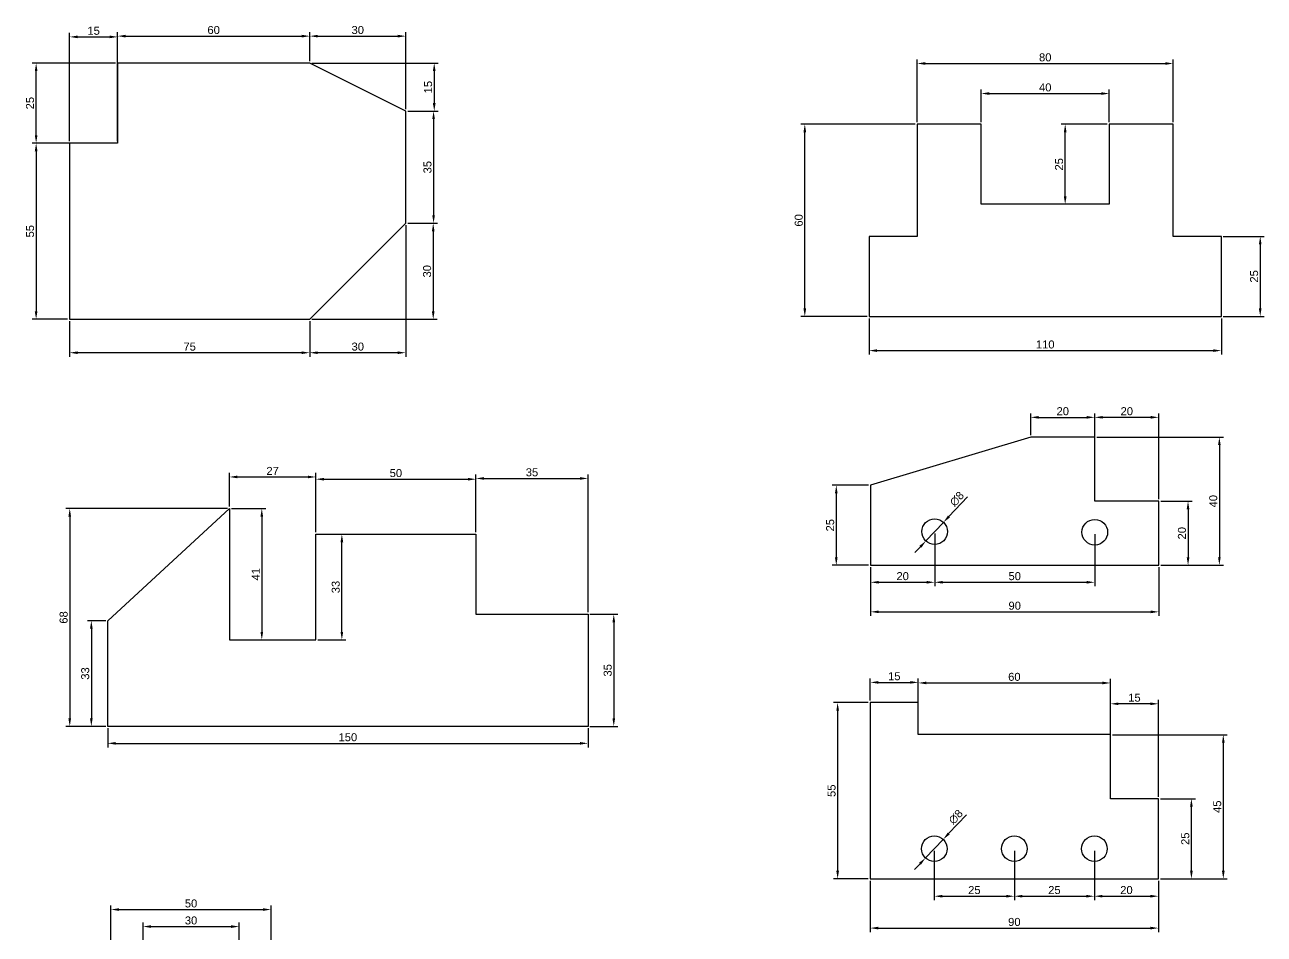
# Model space of a CAD drawing. Header units: millimetres. Extents: x 2433 to 2942, y 547 to 3299.
# Drawn here: x 2490.3 to 2877.4, y 3015.4 to 3299.4 of the extents above; entities that cross this region are included whole.
import ezdxf

# ---------------------------------------------------------------- set-up
doc = ezdxf.new("R2010")
doc.units = ezdxf.units.MM
doc.layers.get('0').update_dxf_attribs({"lineweight": 25})
doc.styles.get("Standard").update_dxf_attribs({"font": 'arial.ttf'})
doc.dimstyles.new('ISO-25', dxfattribs={"dimtxt": 2.5, "dimasz": 2.5, "dimexe": 1.25, "dimexo": 0.625, "dimtad": 1, "dimtxsty": 'Standard', "dimcen": 2.5, "dimadec": 0, "dimazin": 0, "dimtfac": 1, "dimtmove": 0, "dimatfit": 3, "dimfxl": 1, "dimarcsym": 0})

# ---------------------------------------------------------------- blocks, each defined once
blk = doc.blocks.new('*D271')
at = {"color": 0, "lineweight": -2, "transparency": 16777216}
for p, q in [((2519.28, 3288.07), (2519.28, 3297.12)), ((2521.78, 3295.87), (2576.78, 3295.87)), ((2579.28, 3288.07), (2579.28, 3297.12))]:
    blk.add_line(p, q, dxfattribs=at)
at = {"color": 0, "transparency": 16777216}
for points in [[(2521.78, 3296.28), (2521.78, 3295.45), (2519.28, 3295.87)], [(2576.78, 3296.28), (2576.78, 3295.45), (2579.28, 3295.87)]]:
    blk.add_solid(points, dxfattribs=at)
at = {"layer": 'Defpoints', "color": 0, "transparency": 16777216}
for p in [(2579.28, 3295.87), (2519.28, 3287.44), (2579.28, 3287.44)]:
    blk.add_point(p, dxfattribs=at)
at = {"color": 0, "transparency": 16777216, "insert": (2549.28, 3297.77), "char_height": 2.5, "attachment_point": 5}
blk.add_mtext('60', dxfattribs=at)
blk = doc.blocks.new('*D272')
at = {"color": 0, "lineweight": -2, "transparency": 16777216}
for p, q in [((2579.9, 3287.44), (2619.41, 3287.44)), ((2618.16, 3284.94), (2618.16, 3274.94)), ((2609.9, 3272.44), (2619.41, 3272.44))]:
    blk.add_line(p, q, dxfattribs=at)
at = {"color": 0, "transparency": 16777216}
for points in [[(2617.74, 3284.94), (2618.58, 3284.94), (2618.16, 3287.44)], [(2617.74, 3274.94), (2618.58, 3274.94), (2618.16, 3272.44)]]:
    blk.add_solid(points, dxfattribs=at)
at = {"layer": 'Defpoints', "color": 0, "transparency": 16777216}
for p in [(2579.28, 3287.44), (2609.28, 3272.44), (2618.16, 3272.44)]:
    blk.add_point(p, dxfattribs=at)
at = {"color": 0, "transparency": 16777216, "insert": (2616.26, 3279.94), "char_height": 2.5, "attachment_point": 5, "rotation": 90}
blk.add_mtext('15', dxfattribs=at)
blk = doc.blocks.new('*D273')
at = {"color": 0, "lineweight": -2, "transparency": 16777216}
for p, q in [((2579.28, 3288.07), (2579.28, 3297.12)), ((2581.78, 3295.87), (2606.78, 3295.87)), ((2609.28, 3273.07), (2609.28, 3297.12))]:
    blk.add_line(p, q, dxfattribs=at)
at = {"color": 0, "transparency": 16777216}
for points in [[(2581.78, 3296.28), (2581.78, 3295.45), (2579.28, 3295.87)], [(2606.78, 3296.28), (2606.78, 3295.45), (2609.28, 3295.87)]]:
    blk.add_solid(points, dxfattribs=at)
at = {"layer": 'Defpoints', "color": 0, "transparency": 16777216}
for p in [(2609.28, 3295.87), (2579.28, 3287.44), (2609.28, 3272.44)]:
    blk.add_point(p, dxfattribs=at)
at = {"color": 0, "transparency": 16777216, "insert": (2594.28, 3297.77), "char_height": 2.5, "attachment_point": 5}
blk.add_mtext('30', dxfattribs=at)
blk = doc.blocks.new('*D274')
at = {"color": 0, "lineweight": -2, "transparency": 16777216}
for p, q in [((2609.9, 3272.44), (2619.21, 3272.44)), ((2617.96, 3269.94), (2617.96, 3239.94)), ((2609.9, 3237.44), (2619.21, 3237.44))]:
    blk.add_line(p, q, dxfattribs=at)
at = {"color": 0, "transparency": 16777216}
for points in [[(2617.55, 3269.94), (2618.38, 3269.94), (2617.96, 3272.44)], [(2617.55, 3239.94), (2618.38, 3239.94), (2617.96, 3237.44)]]:
    blk.add_solid(points, dxfattribs=at)
at = {"layer": 'Defpoints', "color": 0, "transparency": 16777216}
for p in [(2609.28, 3272.44), (2609.28, 3237.44), (2617.96, 3237.44)]:
    blk.add_point(p, dxfattribs=at)
at = {"color": 0, "transparency": 16777216, "insert": (2616.06, 3254.94), "char_height": 2.5, "attachment_point": 5, "rotation": 90}
blk.add_mtext('35', dxfattribs=at)
blk = doc.blocks.new('*D275')
at = {"color": 0, "lineweight": -2, "transparency": 16777216}
for p, q in [((2609.9, 3237.44), (2619.09, 3237.44)), ((2617.84, 3234.94), (2617.84, 3209.94)), ((2579.9, 3207.44), (2619.09, 3207.44))]:
    blk.add_line(p, q, dxfattribs=at)
at = {"color": 0, "transparency": 16777216}
for points in [[(2617.43, 3234.94), (2618.26, 3234.94), (2617.84, 3237.44)], [(2617.43, 3209.94), (2618.26, 3209.94), (2617.84, 3207.44)]]:
    blk.add_solid(points, dxfattribs=at)
at = {"layer": 'Defpoints', "color": 0, "transparency": 16777216}
for p in [(2609.28, 3237.44), (2579.28, 3207.44), (2617.84, 3207.44)]:
    blk.add_point(p, dxfattribs=at)
at = {"color": 0, "transparency": 16777216, "insert": (2615.94, 3222.44), "char_height": 2.5, "attachment_point": 5, "rotation": 90}
blk.add_mtext('30', dxfattribs=at)
blk = doc.blocks.new('*D276')
at = {"color": 0, "lineweight": -2, "transparency": 16777216}
for p, q in [((2609.28, 3236.82), (2609.28, 3195.75)), ((2579.28, 3206.82), (2579.28, 3195.75)), ((2606.78, 3197), (2581.78, 3197))]:
    blk.add_line(p, q, dxfattribs=at)
at = {"color": 0, "transparency": 16777216}
for points in [[(2581.78, 3197.41), (2581.78, 3196.58), (2579.28, 3197)], [(2606.78, 3197.41), (2606.78, 3196.58), (2609.28, 3197)]]:
    blk.add_solid(points, dxfattribs=at)
at = {"layer": 'Defpoints', "color": 0, "transparency": 16777216}
for p in [(2609.28, 3237.44), (2579.28, 3207.44), (2579.28, 3197)]:
    blk.add_point(p, dxfattribs=at)
at = {"color": 0, "transparency": 16777216, "insert": (2594.28, 3198.9), "char_height": 2.5, "attachment_point": 5}
blk.add_mtext('30', dxfattribs=at)
blk = doc.blocks.new('*D277')
at = {"color": 0, "lineweight": -2, "transparency": 16777216}
for p, q in [((2504.28, 3206.82), (2504.28, 3195.75)), ((2579.28, 3206.82), (2579.28, 3195.75)), ((2576.78, 3197), (2506.78, 3197))]:
    blk.add_line(p, q, dxfattribs=at)
at = {"color": 0, "transparency": 16777216}
for points in [[(2506.78, 3197.41), (2506.78, 3196.58), (2504.28, 3197)], [(2576.78, 3197.41), (2576.78, 3196.58), (2579.28, 3197)]]:
    blk.add_solid(points, dxfattribs=at)
at = {"layer": 'Defpoints', "color": 0, "transparency": 16777216}
for p in [(2504.28, 3207.44), (2579.28, 3207.44), (2504.28, 3197)]:
    blk.add_point(p, dxfattribs=at)
at = {"color": 0, "transparency": 16777216, "insert": (2541.78, 3198.89), "char_height": 2.5, "attachment_point": 5}
blk.add_mtext('75', dxfattribs=at)
blk = doc.blocks.new('*D278')
at = {"color": 0, "lineweight": -2, "transparency": 16777216}
for p, q in [((2503.65, 3262.44), (2492.58, 3262.44)), ((2493.83, 3259.94), (2493.83, 3209.94)), ((2503.65, 3207.44), (2492.58, 3207.44))]:
    blk.add_line(p, q, dxfattribs=at)
at = {"color": 0, "transparency": 16777216}
for points in [[(2493.41, 3259.94), (2494.24, 3259.94), (2493.83, 3262.44)], [(2493.41, 3209.94), (2494.24, 3209.94), (2493.83, 3207.44)]]:
    blk.add_solid(points, dxfattribs=at)
at = {"layer": 'Defpoints', "color": 0, "transparency": 16777216}
for p in [(2504.28, 3262.44), (2493.83, 3207.44), (2504.28, 3207.44)]:
    blk.add_point(p, dxfattribs=at)
at = {"color": 0, "transparency": 16777216, "insert": (2491.93, 3234.94), "char_height": 2.5, "attachment_point": 5, "rotation": 90}
blk.add_mtext('55', dxfattribs=at)
blk = doc.blocks.new('*D279')
at = {"color": 0, "lineweight": -2, "transparency": 16777216}
for p, q in [((2504.28, 3263.07), (2504.28, 3296.88)), ((2506.78, 3295.63), (2516.78, 3295.63)), ((2519.28, 3263.07), (2519.28, 3296.88))]:
    blk.add_line(p, q, dxfattribs=at)
at = {"color": 0, "transparency": 16777216}
for points in [[(2506.78, 3296.05), (2506.78, 3295.22), (2504.28, 3295.63)], [(2516.78, 3296.05), (2516.78, 3295.22), (2519.28, 3295.63)]]:
    blk.add_solid(points, dxfattribs=at)
at = {"layer": 'Defpoints', "color": 0, "transparency": 16777216}
for p in [(2519.28, 3295.63), (2504.28, 3262.44), (2519.28, 3262.44)]:
    blk.add_point(p, dxfattribs=at)
at = {"color": 0, "transparency": 16777216, "insert": (2511.78, 3297.53), "char_height": 2.5, "attachment_point": 5}
blk.add_mtext('15', dxfattribs=at)
blk = doc.blocks.new('*D280')
at = {"color": 0, "lineweight": -2, "transparency": 16777216}
for p, q in [((2518.65, 3287.44), (2492.58, 3287.44)), ((2493.83, 3264.94), (2493.83, 3284.94)), ((2518.65, 3262.44), (2492.58, 3262.44))]:
    blk.add_line(p, q, dxfattribs=at)
at = {"color": 0, "transparency": 16777216}
for points in [[(2493.41, 3284.94), (2494.24, 3284.94), (2493.83, 3287.44)], [(2493.41, 3264.94), (2494.24, 3264.94), (2493.83, 3262.44)]]:
    blk.add_solid(points, dxfattribs=at)
at = {"layer": 'Defpoints', "color": 0, "transparency": 16777216}
for p in [(2493.83, 3287.44), (2519.28, 3287.44), (2519.28, 3262.44)]:
    blk.add_point(p, dxfattribs=at)
at = {"color": 0, "transparency": 16777216, "insert": (2491.93, 3274.94), "char_height": 2.5, "attachment_point": 5, "rotation": 90}
blk.add_mtext('25', dxfattribs=at)
blk = doc.blocks.new('*D281')
at = {"color": 0, "lineweight": -2, "transparency": 16777216}
for p, q in [((2753.99, 3207.72), (2753.99, 3196.41)), ((2863.99, 3207.72), (2863.99, 3196.41)), ((2756.49, 3197.66), (2861.49, 3197.66))]:
    blk.add_line(p, q, dxfattribs=at)
at = {"color": 0, "transparency": 16777216}
for points in [[(2756.49, 3198.08), (2756.49, 3197.24), (2753.99, 3197.66)], [(2861.49, 3198.08), (2861.49, 3197.24), (2863.99, 3197.66)]]:
    blk.add_solid(points, dxfattribs=at)
at = {"layer": 'Defpoints', "color": 0, "transparency": 16777216}
for p in [(2753.99, 3208.34), (2863.99, 3208.34), (2863.99, 3197.66)]:
    blk.add_point(p, dxfattribs=at)
at = {"color": 0, "transparency": 16777216, "insert": (2808.99, 3199.56), "char_height": 2.5, "attachment_point": 5}
blk.add_mtext('110', dxfattribs=at)
blk = doc.blocks.new('*D282')
at = {"color": 0, "lineweight": -2, "transparency": 16777216}
for p, q in [((2864.61, 3233.34), (2877.38, 3233.34)), ((2876.13, 3230.84), (2876.13, 3210.84)), ((2864.61, 3208.34), (2877.38, 3208.34))]:
    blk.add_line(p, q, dxfattribs=at)
at = {"color": 0, "transparency": 16777216}
for points in [[(2875.71, 3230.84), (2876.54, 3230.84), (2876.13, 3233.34)], [(2875.71, 3210.84), (2876.54, 3210.84), (2876.13, 3208.34)]]:
    blk.add_solid(points, dxfattribs=at)
at = {"layer": 'Defpoints', "color": 0, "transparency": 16777216}
for p in [(2863.99, 3233.34), (2863.99, 3208.34), (2876.13, 3208.34)]:
    blk.add_point(p, dxfattribs=at)
at = {"color": 0, "transparency": 16777216, "insert": (2874.23, 3220.84), "char_height": 2.5, "attachment_point": 5, "rotation": 90}
blk.add_mtext('25', dxfattribs=at)
blk = doc.blocks.new('*D283')
at = {"color": 0, "lineweight": -2, "transparency": 16777216}
for p, q in [((2768.99, 3268.97), (2768.99, 3288.58)), ((2771.49, 3287.33), (2846.49, 3287.33)), ((2848.99, 3268.97), (2848.99, 3288.58))]:
    blk.add_line(p, q, dxfattribs=at)
at = {"color": 0, "transparency": 16777216}
for points in [[(2771.49, 3287.74), (2771.49, 3286.91), (2768.99, 3287.33)], [(2846.49, 3287.74), (2846.49, 3286.91), (2848.99, 3287.33)]]:
    blk.add_solid(points, dxfattribs=at)
at = {"layer": 'Defpoints', "color": 0, "transparency": 16777216}
for p in [(2848.99, 3287.33), (2768.99, 3268.34), (2848.99, 3268.34)]:
    blk.add_point(p, dxfattribs=at)
at = {"color": 0, "transparency": 16777216, "insert": (2808.99, 3289.23), "char_height": 2.5, "attachment_point": 5}
blk.add_mtext('80', dxfattribs=at)
blk = doc.blocks.new('*D284')
at = {"color": 0, "lineweight": -2, "transparency": 16777216}
for p, q in [((2788.99, 3268.97), (2788.99, 3279.19)), ((2828.99, 3268.97), (2828.99, 3279.19)), ((2791.49, 3277.94), (2826.49, 3277.94))]:
    blk.add_line(p, q, dxfattribs=at)
at = {"color": 0, "transparency": 16777216}
for points in [[(2791.49, 3278.36), (2791.49, 3277.52), (2788.99, 3277.94)], [(2826.49, 3278.36), (2826.49, 3277.52), (2828.99, 3277.94)]]:
    blk.add_solid(points, dxfattribs=at)
at = {"layer": 'Defpoints', "color": 0, "transparency": 16777216}
for p in [(2828.99, 3277.94), (2788.99, 3268.34), (2828.99, 3268.34)]:
    blk.add_point(p, dxfattribs=at)
at = {"color": 0, "transparency": 16777216, "insert": (2808.99, 3279.84), "char_height": 2.5, "attachment_point": 5}
blk.add_mtext('40', dxfattribs=at)
blk = doc.blocks.new('*D285')
at = {"color": 0, "lineweight": -2, "transparency": 16777216}
for p, q in [((2768.36, 3268.34), (2732.65, 3268.34)), ((2733.9, 3210.84), (2733.9, 3265.84)), ((2753.36, 3208.34), (2732.65, 3208.34))]:
    blk.add_line(p, q, dxfattribs=at)
at = {"color": 0, "transparency": 16777216}
for points in [[(2733.48, 3265.84), (2734.32, 3265.84), (2733.9, 3268.34)], [(2733.48, 3210.84), (2734.32, 3210.84), (2733.9, 3208.34)]]:
    blk.add_solid(points, dxfattribs=at)
at = {"layer": 'Defpoints', "color": 0, "transparency": 16777216}
for p in [(2733.9, 3268.34), (2768.99, 3268.34), (2753.99, 3208.34)]:
    blk.add_point(p, dxfattribs=at)
at = {"color": 0, "transparency": 16777216, "insert": (2732, 3238.34), "char_height": 2.5, "attachment_point": 5, "rotation": 90}
blk.add_mtext('60', dxfattribs=at)
blk = doc.blocks.new('*D286')
at = {"color": 0, "lineweight": -2, "transparency": 16777216}
for p, q in [((2828.36, 3268.34), (2813.97, 3268.34)), ((2815.22, 3245.84), (2815.22, 3265.84)), ((2828.36, 3243.34), (2813.97, 3243.34))]:
    blk.add_line(p, q, dxfattribs=at)
at = {"color": 0, "transparency": 16777216}
for points in [[(2814.8, 3265.84), (2815.64, 3265.84), (2815.22, 3268.34)], [(2814.8, 3245.84), (2815.64, 3245.84), (2815.22, 3243.34)]]:
    blk.add_solid(points, dxfattribs=at)
at = {"layer": 'Defpoints', "color": 0, "transparency": 16777216}
for p in [(2815.22, 3268.34), (2828.99, 3268.34), (2828.99, 3243.34)]:
    blk.add_point(p, dxfattribs=at)
at = {"color": 0, "transparency": 16777216, "insert": (2813.32, 3255.84), "char_height": 2.5, "attachment_point": 5, "rotation": 90}
blk.add_mtext('25', dxfattribs=at)
blk = doc.blocks.new('*D287')
at = {"color": 0, "lineweight": -2, "transparency": 16777216}
for p, q in [((2516.19, 3079.7), (2516.19, 3073.76)), ((2666.19, 3079.7), (2666.19, 3073.76)), ((2518.69, 3075.01), (2663.69, 3075.01))]:
    blk.add_line(p, q, dxfattribs=at)
at = {"color": 0, "transparency": 16777216}
for points in [[(2518.69, 3075.43), (2518.69, 3074.59), (2516.19, 3075.01)], [(2663.69, 3075.43), (2663.69, 3074.59), (2666.19, 3075.01)]]:
    blk.add_solid(points, dxfattribs=at)
at = {"layer": 'Defpoints', "color": 0, "transparency": 16777216}
for p in [(2516.19, 3080.32), (2666.19, 3080.32), (2666.19, 3075.01)]:
    blk.add_point(p, dxfattribs=at)
at = {"color": 0, "transparency": 16777216, "insert": (2591.19, 3076.91), "char_height": 2.5, "attachment_point": 5}
blk.add_mtext('150', dxfattribs=at)
blk = doc.blocks.new('*D288')
at = {"color": 0, "lineweight": -2, "transparency": 16777216}
for p, q in [((2515.56, 3113.32), (2509.82, 3113.32)), ((2511.07, 3110.82), (2511.07, 3082.82)), ((2515.56, 3080.32), (2509.82, 3080.32))]:
    blk.add_line(p, q, dxfattribs=at)
at = {"color": 0, "transparency": 16777216}
for points in [[(2510.65, 3110.82), (2511.48, 3110.82), (2511.07, 3113.32)], [(2510.65, 3082.82), (2511.48, 3082.82), (2511.07, 3080.32)]]:
    blk.add_solid(points, dxfattribs=at)
at = {"layer": 'Defpoints', "color": 0, "transparency": 16777216}
for p in [(2516.19, 3113.32), (2511.07, 3080.32), (2516.19, 3080.32)]:
    blk.add_point(p, dxfattribs=at)
at = {"color": 0, "transparency": 16777216, "insert": (2509.17, 3096.82), "char_height": 2.5, "attachment_point": 5, "rotation": 90}
blk.add_mtext('33', dxfattribs=at)
blk = doc.blocks.new('*D289')
at = {"color": 0, "lineweight": -2, "transparency": 16777216}
for p, q in [((2553.56, 3148.32), (2503.08, 3148.32)), ((2504.33, 3145.82), (2504.33, 3082.82)), ((2515.56, 3080.32), (2503.08, 3080.32))]:
    blk.add_line(p, q, dxfattribs=at)
at = {"color": 0, "transparency": 16777216}
for points in [[(2503.91, 3145.82), (2504.74, 3145.82), (2504.33, 3148.32)], [(2503.91, 3082.82), (2504.74, 3082.82), (2504.33, 3080.32)]]:
    blk.add_solid(points, dxfattribs=at)
at = {"layer": 'Defpoints', "color": 0, "transparency": 16777216}
for p in [(2554.19, 3148.32), (2504.33, 3080.32), (2516.19, 3080.32)]:
    blk.add_point(p, dxfattribs=at)
at = {"color": 0, "transparency": 16777216, "insert": (2502.42, 3114.32), "char_height": 2.5, "attachment_point": 5, "rotation": 90}
blk.add_mtext('68', dxfattribs=at)
blk = doc.blocks.new('*D290')
at = {"color": 0, "lineweight": -2, "transparency": 16777216}
for p, q in [((2554.81, 3148.32), (2565.56, 3148.32)), ((2564.31, 3145.82), (2564.31, 3109.82)), ((2554.81, 3107.32), (2565.56, 3107.32))]:
    blk.add_line(p, q, dxfattribs=at)
at = {"color": 0, "transparency": 16777216}
for points in [[(2563.89, 3145.82), (2564.72, 3145.82), (2564.31, 3148.32)], [(2563.89, 3109.82), (2564.72, 3109.82), (2564.31, 3107.32)]]:
    blk.add_solid(points, dxfattribs=at)
at = {"layer": 'Defpoints', "color": 0, "transparency": 16777216}
for p in [(2554.19, 3148.32), (2554.19, 3107.32), (2564.31, 3107.32)]:
    blk.add_point(p, dxfattribs=at)
at = {"color": 0, "transparency": 16777216, "insert": (2562.43, 3127.82), "char_height": 2.5, "attachment_point": 5, "rotation": 90}
blk.add_mtext('41', dxfattribs=at)
blk = doc.blocks.new('*D291')
at = {"color": 0, "lineweight": -2, "transparency": 16777216}
for p, q in [((2581.81, 3140.32), (2590.56, 3140.32)), ((2589.31, 3109.82), (2589.31, 3137.82)), ((2581.81, 3107.32), (2590.56, 3107.32))]:
    blk.add_line(p, q, dxfattribs=at)
at = {"color": 0, "transparency": 16777216}
for points in [[(2588.9, 3137.82), (2589.73, 3137.82), (2589.31, 3140.32)], [(2588.9, 3109.82), (2589.73, 3109.82), (2589.31, 3107.32)]]:
    blk.add_solid(points, dxfattribs=at)
at = {"layer": 'Defpoints', "color": 0, "transparency": 16777216}
for p in [(2581.19, 3140.32), (2589.31, 3140.32), (2581.19, 3107.32)]:
    blk.add_point(p, dxfattribs=at)
at = {"color": 0, "transparency": 16777216, "insert": (2587.41, 3123.82), "char_height": 2.5, "attachment_point": 5, "rotation": 90}
blk.add_mtext('33', dxfattribs=at)
blk = doc.blocks.new('*D292')
at = {"color": 0, "lineweight": -2, "transparency": 16777216}
for p, q in [((2554.19, 3148.95), (2554.19, 3159.45)), ((2581.19, 3140.95), (2581.19, 3159.45)), ((2556.69, 3158.2), (2578.69, 3158.2))]:
    blk.add_line(p, q, dxfattribs=at)
at = {"color": 0, "transparency": 16777216}
for points in [[(2556.69, 3158.62), (2556.69, 3157.79), (2554.19, 3158.2)], [(2578.69, 3158.62), (2578.69, 3157.79), (2581.19, 3158.2)]]:
    blk.add_solid(points, dxfattribs=at)
at = {"layer": 'Defpoints', "color": 0, "transparency": 16777216}
for p in [(2581.19, 3158.2), (2554.19, 3148.32), (2581.19, 3140.32)]:
    blk.add_point(p, dxfattribs=at)
at = {"color": 0, "transparency": 16777216, "insert": (2567.69, 3160.08), "char_height": 2.5, "attachment_point": 5}
blk.add_mtext('27', dxfattribs=at)
blk = doc.blocks.new('*D293')
at = {"color": 0, "lineweight": -2, "transparency": 16777216}
for p, q in [((2631.19, 3140.95), (2631.19, 3158.98)), ((2666.19, 3115.95), (2666.19, 3158.98)), ((2633.69, 3157.73), (2663.69, 3157.73))]:
    blk.add_line(p, q, dxfattribs=at)
at = {"color": 0, "transparency": 16777216}
for points in [[(2633.69, 3158.15), (2633.69, 3157.32), (2631.19, 3157.73)], [(2663.69, 3158.15), (2663.69, 3157.32), (2666.19, 3157.73)]]:
    blk.add_solid(points, dxfattribs=at)
at = {"layer": 'Defpoints', "color": 0, "transparency": 16777216}
for p in [(2666.19, 3157.73), (2631.19, 3140.32), (2666.19, 3115.32)]:
    blk.add_point(p, dxfattribs=at)
at = {"color": 0, "transparency": 16777216, "insert": (2648.69, 3159.64), "char_height": 2.5, "attachment_point": 5}
blk.add_mtext('35', dxfattribs=at)
blk = doc.blocks.new('*D294')
at = {"color": 0, "lineweight": -2, "transparency": 16777216}
for p, q in [((2581.19, 3140.95), (2581.19, 3158.75)), ((2631.19, 3140.95), (2631.19, 3158.75)), ((2583.69, 3157.5), (2628.69, 3157.5))]:
    blk.add_line(p, q, dxfattribs=at)
at = {"color": 0, "transparency": 16777216}
for points in [[(2583.69, 3157.91), (2583.69, 3157.08), (2581.19, 3157.5)], [(2628.69, 3157.91), (2628.69, 3157.08), (2631.19, 3157.5)]]:
    blk.add_solid(points, dxfattribs=at)
at = {"layer": 'Defpoints', "color": 0, "transparency": 16777216}
for p in [(2631.19, 3157.5), (2581.19, 3140.32), (2631.19, 3140.32)]:
    blk.add_point(p, dxfattribs=at)
at = {"color": 0, "transparency": 16777216, "insert": (2606.19, 3159.4), "char_height": 2.5, "attachment_point": 5}
blk.add_mtext('50', dxfattribs=at)
blk = doc.blocks.new('*D295')
at = {"color": 0, "lineweight": -2, "transparency": 16777216}
for p, q in [((2666.81, 3115.32), (2675.49, 3115.32)), ((2674.24, 3112.82), (2674.24, 3082.82)), ((2666.81, 3080.32), (2675.49, 3080.32))]:
    blk.add_line(p, q, dxfattribs=at)
at = {"color": 0, "transparency": 16777216}
for points in [[(2673.83, 3112.82), (2674.66, 3112.82), (2674.24, 3115.32)], [(2673.83, 3082.82), (2674.66, 3082.82), (2674.24, 3080.32)]]:
    blk.add_solid(points, dxfattribs=at)
at = {"layer": 'Defpoints', "color": 0, "transparency": 16777216}
for p in [(2666.19, 3115.32), (2666.19, 3080.32), (2674.24, 3080.32)]:
    blk.add_point(p, dxfattribs=at)
at = {"color": 0, "transparency": 16777216, "insert": (2672.34, 3097.82), "char_height": 2.5, "attachment_point": 5, "rotation": 90}
blk.add_mtext('35', dxfattribs=at)
blk = doc.blocks.new('*D300')
at = {"color": 0, "lineweight": -2, "transparency": 16777216}
for p, q in [((2527.21, 3008.45), (2527.21, 3019.04)), ((2529.71, 3017.79), (2554.71, 3017.79)), ((2557.21, 3008.45), (2557.21, 3019.04))]:
    blk.add_line(p, q, dxfattribs=at)
at = {"color": 0, "transparency": 16777216}
for points in [[(2529.71, 3018.21), (2529.71, 3017.37), (2527.21, 3017.79)], [(2554.71, 3018.21), (2554.71, 3017.37), (2557.21, 3017.79)]]:
    blk.add_solid(points, dxfattribs=at)
at = {"layer": 'Defpoints', "color": 0, "transparency": 16777216}
for p in [(2557.21, 3017.79), (2527.21, 3007.83), (2557.21, 3007.83)]:
    blk.add_point(p, dxfattribs=at)
at = {"color": 0, "transparency": 16777216, "insert": (2542.21, 3019.69), "char_height": 2.5, "attachment_point": 5}
blk.add_mtext('30', dxfattribs=at)
blk = doc.blocks.new('*D301')
at = {"color": 0, "lineweight": -2, "transparency": 16777216}
for p, q in [((2517.21, 2988.45), (2517.21, 3024.35)), ((2567.21, 2988.45), (2567.21, 3024.35)), ((2519.71, 3023.1), (2564.71, 3023.1))]:
    blk.add_line(p, q, dxfattribs=at)
at = {"color": 0, "transparency": 16777216}
for points in [[(2519.71, 3023.52), (2519.71, 3022.69), (2517.21, 3023.1)], [(2564.71, 3023.52), (2564.71, 3022.69), (2567.21, 3023.1)]]:
    blk.add_solid(points, dxfattribs=at)
at = {"layer": 'Defpoints', "color": 0, "transparency": 16777216}
for p in [(2567.21, 3023.1), (2517.21, 2987.83), (2567.21, 2987.83)]:
    blk.add_point(p, dxfattribs=at)
at = {"color": 0, "transparency": 16777216, "insert": (2542.21, 3025), "char_height": 2.5, "attachment_point": 5}
blk.add_mtext('50', dxfattribs=at)
blk = doc.blocks.new('*D365')
at = {"color": 0, "lineweight": -2, "transparency": 16777216}
for p, q in [((2774.46, 3140.5), (2774.46, 3124.06)), ((2824.46, 3140.32), (2824.46, 3124.06)), ((2776.96, 3125.31), (2821.96, 3125.31))]:
    blk.add_line(p, q, dxfattribs=at)
at = {"color": 0, "transparency": 16777216}
for points in [[(2776.96, 3125.73), (2776.96, 3124.9), (2774.46, 3125.31)], [(2821.96, 3125.73), (2821.96, 3124.9), (2824.46, 3125.31)]]:
    blk.add_solid(points, dxfattribs=at)
at = {"layer": 'Defpoints', "color": 0, "transparency": 16777216}
for p in [(2774.46, 3141.12), (2824.46, 3140.94), (2824.46, 3125.31)]:
    blk.add_point(p, dxfattribs=at)
at = {"color": 0, "transparency": 16777216, "insert": (2799.46, 3127.21), "char_height": 2.5, "attachment_point": 5}
blk.add_mtext('50', dxfattribs=at)
blk = doc.blocks.new('*D366')
at = {"color": 0, "lineweight": -2, "transparency": 16777216}
for p, q in [((2774.46, 3140.5), (2774.46, 3124.06)), ((2754.46, 3130.01), (2754.46, 3124.06)), ((2756.96, 3125.31), (2771.96, 3125.31))]:
    blk.add_line(p, q, dxfattribs=at)
at = {"color": 0, "transparency": 16777216}
for points in [[(2756.96, 3125.73), (2756.96, 3124.9), (2754.46, 3125.31)], [(2771.96, 3125.73), (2771.96, 3124.9), (2774.46, 3125.31)]]:
    blk.add_solid(points, dxfattribs=at)
at = {"layer": 'Defpoints', "color": 0, "transparency": 16777216}
for p in [(2774.46, 3141.12), (2754.46, 3130.63), (2774.46, 3125.31)]:
    blk.add_point(p, dxfattribs=at)
at = {"color": 0, "transparency": 16777216, "insert": (2764.46, 3127.21), "char_height": 2.5, "attachment_point": 5}
blk.add_mtext('20', dxfattribs=at)
blk = doc.blocks.new('*D309')
at = {"color": 0, "lineweight": -2, "transparency": 16777216}
for p, q in [((2845.09, 3150.63), (2854.84, 3150.63)), ((2853.59, 3148.13), (2853.59, 3133.13)), ((2845.09, 3130.63), (2854.84, 3130.63))]:
    blk.add_line(p, q, dxfattribs=at)
at = {"color": 0, "transparency": 16777216}
for points in [[(2853.17, 3148.13), (2854.01, 3148.13), (2853.59, 3150.63)], [(2853.17, 3133.13), (2854.01, 3133.13), (2853.59, 3130.63)]]:
    blk.add_solid(points, dxfattribs=at)
at = {"layer": 'Defpoints', "color": 0, "transparency": 16777216}
for p in [(2844.46, 3150.63), (2844.46, 3130.63), (2853.59, 3130.63)]:
    blk.add_point(p, dxfattribs=at)
at = {"color": 0, "transparency": 16777216, "insert": (2851.69, 3140.63), "char_height": 2.5, "attachment_point": 5, "rotation": 90}
blk.add_mtext('20', dxfattribs=at)
blk = doc.blocks.new('*D310')
at = {"color": 0, "lineweight": -2, "transparency": 16777216}
for p, q in [((2825.09, 3170.63), (2864.62, 3170.63)), ((2863.37, 3168.13), (2863.37, 3133.13)), ((2845.09, 3130.63), (2864.62, 3130.63))]:
    blk.add_line(p, q, dxfattribs=at)
at = {"color": 0, "transparency": 16777216}
for points in [[(2862.95, 3168.13), (2863.79, 3168.13), (2863.37, 3170.63)], [(2862.95, 3133.13), (2863.79, 3133.13), (2863.37, 3130.63)]]:
    blk.add_solid(points, dxfattribs=at)
at = {"layer": 'Defpoints', "color": 0, "transparency": 16777216}
for p in [(2824.46, 3170.63), (2844.46, 3130.63), (2863.37, 3130.63)]:
    blk.add_point(p, dxfattribs=at)
at = {"color": 0, "transparency": 16777216, "insert": (2861.47, 3150.63), "char_height": 2.5, "attachment_point": 5, "rotation": 90}
blk.add_mtext('40', dxfattribs=at)
blk = doc.blocks.new('*D311')
at = {"color": 0, "lineweight": -2, "transparency": 16777216}
for p, q in [((2824.46, 3151.26), (2824.46, 3178.07)), ((2844.46, 3151.26), (2844.46, 3178.07)), ((2841.96, 3176.82), (2826.96, 3176.82))]:
    blk.add_line(p, q, dxfattribs=at)
at = {"color": 0, "transparency": 16777216}
for points in [[(2826.96, 3177.24), (2826.96, 3176.41), (2824.46, 3176.82)], [(2841.96, 3177.24), (2841.96, 3176.41), (2844.46, 3176.82)]]:
    blk.add_solid(points, dxfattribs=at)
at = {"layer": 'Defpoints', "color": 0, "transparency": 16777216}
for p in [(2824.46, 3176.82), (2824.46, 3150.63), (2844.46, 3150.63)]:
    blk.add_point(p, dxfattribs=at)
at = {"color": 0, "transparency": 16777216, "insert": (2834.46, 3178.72), "char_height": 2.5, "attachment_point": 5}
blk.add_mtext('20', dxfattribs=at)
blk = doc.blocks.new('*D312')
at = {"color": 0, "lineweight": -2, "transparency": 16777216}
for p, q in [((2804.46, 3171.26), (2804.46, 3178.07)), ((2824.46, 3171.26), (2824.46, 3178.07)), ((2806.96, 3176.82), (2821.96, 3176.82))]:
    blk.add_line(p, q, dxfattribs=at)
at = {"color": 0, "transparency": 16777216}
for points in [[(2806.96, 3177.24), (2806.96, 3176.41), (2804.46, 3176.82)], [(2821.96, 3177.24), (2821.96, 3176.41), (2824.46, 3176.82)]]:
    blk.add_solid(points, dxfattribs=at)
at = {"layer": 'Defpoints', "color": 0, "transparency": 16777216}
for p in [(2824.46, 3176.82), (2804.46, 3170.63), (2824.46, 3170.63)]:
    blk.add_point(p, dxfattribs=at)
at = {"color": 0, "transparency": 16777216, "insert": (2814.46, 3178.72), "char_height": 2.5, "attachment_point": 5}
blk.add_mtext('20', dxfattribs=at)
blk = doc.blocks.new('*D313')
at = {"color": 0, "lineweight": -2, "transparency": 16777216}
for p, q in [((2754.46, 3130.01), (2754.46, 3114.83)), ((2844.46, 3130.01), (2844.46, 3114.83)), ((2756.96, 3116.08), (2841.96, 3116.08))]:
    blk.add_line(p, q, dxfattribs=at)
at = {"color": 0, "transparency": 16777216}
for points in [[(2756.96, 3116.49), (2756.96, 3115.66), (2754.46, 3116.08)], [(2841.96, 3116.49), (2841.96, 3115.66), (2844.46, 3116.08)]]:
    blk.add_solid(points, dxfattribs=at)
at = {"layer": 'Defpoints', "color": 0, "transparency": 16777216}
for p in [(2754.46, 3130.63), (2844.46, 3130.63), (2844.46, 3116.08)]:
    blk.add_point(p, dxfattribs=at)
at = {"color": 0, "transparency": 16777216, "insert": (2799.46, 3117.98), "char_height": 2.5, "attachment_point": 5}
blk.add_mtext('90', dxfattribs=at)
blk = doc.blocks.new('*D314')
at = {"color": 0, "lineweight": -2, "transparency": 16777216}
for p, q in [((2753.84, 3155.63), (2742.48, 3155.63)), ((2743.73, 3153.13), (2743.73, 3133.13)), ((2753.84, 3130.63), (2742.48, 3130.63))]:
    blk.add_line(p, q, dxfattribs=at)
at = {"color": 0, "transparency": 16777216}
for points in [[(2743.31, 3153.13), (2744.14, 3153.13), (2743.73, 3155.63)], [(2743.31, 3133.13), (2744.14, 3133.13), (2743.73, 3130.63)]]:
    blk.add_solid(points, dxfattribs=at)
at = {"layer": 'Defpoints', "color": 0, "transparency": 16777216}
for p in [(2754.46, 3155.63), (2743.73, 3130.63), (2754.46, 3130.63)]:
    blk.add_point(p, dxfattribs=at)
at = {"color": 0, "transparency": 16777216, "insert": (2741.83, 3143.13), "char_height": 2.5, "attachment_point": 5, "rotation": 90}
blk.add_mtext('25', dxfattribs=at)
blk = doc.blocks.new('*D367')
at = {"color": 0, "lineweight": -2, "transparency": 16777216}
for p, q in [((2784.76, 3152.04), (2778.92, 3145.85)), ((2771.72, 3138.21), (2777.21, 3144.03)), ((2770.01, 3136.39), (2768.29, 3134.57))]:
    blk.add_line(p, q, dxfattribs=at)
at = {"color": 0, "transparency": 16777216}
for points in [[(2778.62, 3146.14), (2779.23, 3145.56), (2777.21, 3144.03)], [(2769.7, 3136.68), (2770.31, 3136.11), (2771.72, 3138.21)]]:
    blk.add_solid(points, dxfattribs=at)
at = {"layer": 'Defpoints', "color": 0, "transparency": 16777216}
for p in [(2777.21, 3144.03), (2771.72, 3138.21)]:
    blk.add_point(p, dxfattribs=at)
at = {"color": 0, "transparency": 16777216, "insert": (2781.4, 3151.35), "char_height": 2.5, "attachment_point": 5, "rotation": 46.6842}
blk.add_mtext('∅8', dxfattribs=at)
blk = doc.blocks.new('*D315')
at = {"color": 0, "lineweight": -2, "transparency": 16777216}
for p, q in [((2753.73, 3087.72), (2742.9, 3087.72)), ((2744.15, 3085.22), (2744.15, 3035.22)), ((2753.73, 3032.72), (2742.9, 3032.72))]:
    blk.add_line(p, q, dxfattribs=at)
at = {"color": 0, "transparency": 16777216}
for points in [[(2743.74, 3085.22), (2744.57, 3085.22), (2744.15, 3087.72)], [(2743.74, 3035.22), (2744.57, 3035.22), (2744.15, 3032.72)]]:
    blk.add_solid(points, dxfattribs=at)
at = {"layer": 'Defpoints', "color": 0, "transparency": 16777216}
for p in [(2754.35, 3087.72), (2744.15, 3032.72), (2754.35, 3032.72)]:
    blk.add_point(p, dxfattribs=at)
at = {"color": 0, "transparency": 16777216, "insert": (2742.26, 3060.22), "char_height": 2.5, "attachment_point": 5, "rotation": 90}
blk.add_mtext('55', dxfattribs=at)
blk = doc.blocks.new('*D316')
at = {"color": 0, "lineweight": -2, "transparency": 16777216}
for p, q in [((2754.35, 3088.35), (2754.35, 3095.3)), ((2756.85, 3094.05), (2766.85, 3094.05)), ((2769.35, 3088.35), (2769.35, 3095.3))]:
    blk.add_line(p, q, dxfattribs=at)
at = {"color": 0, "transparency": 16777216}
for points in [[(2756.85, 3094.47), (2756.85, 3093.64), (2754.35, 3094.05)], [(2766.85, 3094.47), (2766.85, 3093.64), (2769.35, 3094.05)]]:
    blk.add_solid(points, dxfattribs=at)
at = {"layer": 'Defpoints', "color": 0, "transparency": 16777216}
for p in [(2769.35, 3094.05), (2754.35, 3087.72), (2769.35, 3087.72)]:
    blk.add_point(p, dxfattribs=at)
at = {"color": 0, "transparency": 16777216, "insert": (2761.85, 3095.95), "char_height": 2.5, "attachment_point": 5}
blk.add_mtext('15', dxfattribs=at)
blk = doc.blocks.new('*D317')
at = {"color": 0, "lineweight": -2, "transparency": 16777216}
for p, q in [((2754.35, 3032.1), (2754.35, 3016.07)), ((2844.35, 3032.1), (2844.35, 3016.07)), ((2756.85, 3017.32), (2841.85, 3017.32))]:
    blk.add_line(p, q, dxfattribs=at)
at = {"color": 0, "transparency": 16777216}
for points in [[(2756.85, 3017.74), (2756.85, 3016.9), (2754.35, 3017.32)], [(2841.85, 3017.74), (2841.85, 3016.9), (2844.35, 3017.32)]]:
    blk.add_solid(points, dxfattribs=at)
at = {"layer": 'Defpoints', "color": 0, "transparency": 16777216}
for p in [(2754.35, 3032.72), (2844.35, 3032.72), (2844.35, 3017.32)]:
    blk.add_point(p, dxfattribs=at)
at = {"color": 0, "transparency": 16777216, "insert": (2799.35, 3019.22), "char_height": 2.5, "attachment_point": 5}
blk.add_mtext('90', dxfattribs=at)
blk = doc.blocks.new('*D318')
at = {"color": 0, "lineweight": -2, "transparency": 16777216}
for p, q in [((2844.98, 3057.72), (2855.89, 3057.72)), ((2854.64, 3035.22), (2854.64, 3055.22)), ((2844.98, 3032.72), (2855.89, 3032.72))]:
    blk.add_line(p, q, dxfattribs=at)
at = {"color": 0, "transparency": 16777216}
for points in [[(2854.22, 3055.22), (2855.06, 3055.22), (2854.64, 3057.72)], [(2854.22, 3035.22), (2855.06, 3035.22), (2854.64, 3032.72)]]:
    blk.add_solid(points, dxfattribs=at)
at = {"layer": 'Defpoints', "color": 0, "transparency": 16777216}
for p in [(2844.35, 3057.72), (2854.64, 3057.72), (2844.35, 3032.72)]:
    blk.add_point(p, dxfattribs=at)
at = {"color": 0, "transparency": 16777216, "insert": (2852.74, 3045.22), "char_height": 2.5, "attachment_point": 5, "rotation": 90}
blk.add_mtext('25', dxfattribs=at)
blk = doc.blocks.new('*D319')
at = {"color": 0, "lineweight": -2, "transparency": 16777216}
for p, q in [((2829.98, 3077.72), (2865.85, 3077.72)), ((2864.6, 3075.22), (2864.6, 3035.22)), ((2844.98, 3032.72), (2865.85, 3032.72))]:
    blk.add_line(p, q, dxfattribs=at)
at = {"color": 0, "transparency": 16777216}
for points in [[(2864.19, 3075.22), (2865.02, 3075.22), (2864.6, 3077.72)], [(2864.19, 3035.22), (2865.02, 3035.22), (2864.6, 3032.72)]]:
    blk.add_solid(points, dxfattribs=at)
at = {"layer": 'Defpoints', "color": 0, "transparency": 16777216}
for p in [(2829.35, 3077.72), (2844.35, 3032.72), (2864.6, 3032.72)]:
    blk.add_point(p, dxfattribs=at)
at = {"color": 0, "transparency": 16777216, "insert": (2862.71, 3055.22), "char_height": 2.5, "attachment_point": 5, "rotation": 90}
blk.add_mtext('45', dxfattribs=at)
blk = doc.blocks.new('*D320')
at = {"color": 0, "lineweight": -2, "transparency": 16777216}
for p, q in [((2829.35, 3058.35), (2829.35, 3088.61)), ((2841.85, 3087.36), (2831.85, 3087.36)), ((2844.35, 3058.35), (2844.35, 3088.61))]:
    blk.add_line(p, q, dxfattribs=at)
at = {"color": 0, "transparency": 16777216}
for points in [[(2831.85, 3087.77), (2831.85, 3086.94), (2829.35, 3087.36)], [(2841.85, 3087.77), (2841.85, 3086.94), (2844.35, 3087.36)]]:
    blk.add_solid(points, dxfattribs=at)
at = {"layer": 'Defpoints', "color": 0, "transparency": 16777216}
for p in [(2829.35, 3087.36), (2829.35, 3057.72), (2844.35, 3057.72)]:
    blk.add_point(p, dxfattribs=at)
at = {"color": 0, "transparency": 16777216, "insert": (2836.85, 3089.26), "char_height": 2.5, "attachment_point": 5}
blk.add_mtext('15', dxfattribs=at)
blk = doc.blocks.new('*D321')
at = {"color": 0, "lineweight": -2, "transparency": 16777216}
for p, q in [((2769.35, 3078.35), (2769.35, 3095.12)), ((2771.85, 3093.87), (2826.85, 3093.87)), ((2829.35, 3078.35), (2829.35, 3095.12))]:
    blk.add_line(p, q, dxfattribs=at)
at = {"color": 0, "transparency": 16777216}
for points in [[(2771.85, 3094.29), (2771.85, 3093.45), (2769.35, 3093.87)], [(2826.85, 3094.29), (2826.85, 3093.45), (2829.35, 3093.87)]]:
    blk.add_solid(points, dxfattribs=at)
at = {"layer": 'Defpoints', "color": 0, "transparency": 16777216}
for p in [(2829.35, 3093.87), (2769.35, 3077.72), (2829.35, 3077.72)]:
    blk.add_point(p, dxfattribs=at)
at = {"color": 0, "transparency": 16777216, "insert": (2799.35, 3095.77), "char_height": 2.5, "attachment_point": 5}
blk.add_mtext('60', dxfattribs=at)
blk = doc.blocks.new('*D368')
at = {"color": 0, "lineweight": -2, "transparency": 16777216}
for p, q in [((2784.41, 3052.71), (2778.82, 3046.83)), ((2771.6, 3039.21), (2777.1, 3045.02)), ((2769.88, 3037.4), (2768.15, 3035.59))]:
    blk.add_line(p, q, dxfattribs=at)
at = {"color": 0, "transparency": 16777216}
for points in [[(2778.52, 3047.12), (2779.13, 3046.54), (2777.1, 3045.02)], [(2769.57, 3037.69), (2770.18, 3037.11), (2771.6, 3039.21)]]:
    blk.add_solid(points, dxfattribs=at)
at = {"layer": 'Defpoints', "color": 0, "transparency": 16777216}
for p in [(2777.1, 3045.02), (2771.6, 3039.21)]:
    blk.add_point(p, dxfattribs=at)
at = {"color": 0, "transparency": 16777216, "insert": (2781.05, 3052.04), "char_height": 2.5, "attachment_point": 5, "rotation": 46.4997}
blk.add_mtext('∅8', dxfattribs=at)
blk = doc.blocks.new('*D369')
at = {"color": 0, "lineweight": -2, "transparency": 16777216}
for p, q in [((2824.35, 3041.49), (2824.35, 3026.02)), ((2844.35, 3032.1), (2844.35, 3026.02)), ((2826.85, 3027.27), (2841.85, 3027.27))]:
    blk.add_line(p, q, dxfattribs=at)
at = {"color": 0, "transparency": 16777216}
for points in [[(2826.85, 3027.69), (2826.85, 3026.86), (2824.35, 3027.27)], [(2841.85, 3027.69), (2841.85, 3026.86), (2844.35, 3027.27)]]:
    blk.add_solid(points, dxfattribs=at)
at = {"layer": 'Defpoints', "color": 0, "transparency": 16777216}
for p in [(2824.35, 3042.11), (2844.35, 3032.72), (2844.35, 3027.27)]:
    blk.add_point(p, dxfattribs=at)
at = {"color": 0, "transparency": 16777216, "insert": (2834.35, 3029.18), "char_height": 2.5, "attachment_point": 5}
blk.add_mtext('20', dxfattribs=at)
blk = doc.blocks.new('*D370')
at = {"color": 0, "lineweight": -2, "transparency": 16777216}
for p, q in [((2799.35, 3041.49), (2799.35, 3026.02)), ((2824.35, 3041.49), (2824.35, 3026.02)), ((2801.85, 3027.27), (2821.85, 3027.27))]:
    blk.add_line(p, q, dxfattribs=at)
at = {"color": 0, "transparency": 16777216}
for points in [[(2801.85, 3027.69), (2801.85, 3026.86), (2799.35, 3027.27)], [(2821.85, 3027.69), (2821.85, 3026.86), (2824.35, 3027.27)]]:
    blk.add_solid(points, dxfattribs=at)
at = {"layer": 'Defpoints', "color": 0, "transparency": 16777216}
for p in [(2799.35, 3042.11), (2824.35, 3042.11), (2824.35, 3027.27)]:
    blk.add_point(p, dxfattribs=at)
at = {"color": 0, "transparency": 16777216, "insert": (2811.85, 3029.18), "char_height": 2.5, "attachment_point": 5}
blk.add_mtext('25', dxfattribs=at)
blk = doc.blocks.new('*D371')
at = {"color": 0, "lineweight": -2, "transparency": 16777216}
for p, q in [((2774.35, 3041.49), (2774.35, 3026.02)), ((2799.35, 3041.49), (2799.35, 3026.02)), ((2776.85, 3027.27), (2796.85, 3027.27))]:
    blk.add_line(p, q, dxfattribs=at)
at = {"color": 0, "transparency": 16777216}
for points in [[(2776.85, 3027.69), (2776.85, 3026.86), (2774.35, 3027.27)], [(2796.85, 3027.69), (2796.85, 3026.86), (2799.35, 3027.27)]]:
    blk.add_solid(points, dxfattribs=at)
at = {"layer": 'Defpoints', "color": 0, "transparency": 16777216}
for p in [(2774.35, 3042.11), (2799.35, 3042.11), (2799.35, 3027.27)]:
    blk.add_point(p, dxfattribs=at)
at = {"color": 0, "transparency": 16777216, "insert": (2786.85, 3029.18), "char_height": 2.5, "attachment_point": 5}
blk.add_mtext('25', dxfattribs=at)

msp = doc.modelspace()

# ---------------------------------------------------------------- linework, layer by layer
at = {"color": 18, "true_color": 0x000000}
msp.add_line((2753.987, 3208.344), (2753.987, 3208.344), dxfattribs=at)
msp.add_line((2753.987, 3208.344), (2753.987, 3208.344))
for points in [[(2579.279, 3207.444), (2609.279, 3237.444), (2609.279, 3272.444), (2579.279, 3287.444), (2519.279, 3287.444), (2519.279, 3262.444), (2504.279, 3262.444), (2504.279, 3207.444)], [(2863.987, 3208.344), (2863.987, 3233.344), (2848.987, 3233.344), (2848.987, 3268.344), (2828.987, 3268.344), (2828.987, 3243.344), (2788.987, 3243.344), (2788.987, 3268.344), (2768.987, 3268.344), (2768.987, 3233.344), (2753.987, 3233.344), (2753.987, 3208.344)], [(2754.464, 3130.632), (2844.464, 3130.632), (2844.464, 3150.632), (2824.464, 3150.632), (2824.464, 3170.632), (2804.464, 3170.632), (2754.464, 3155.632)], [(2554.188, 3107.32), (2581.188, 3107.32), (2581.188, 3140.32), (2631.188, 3140.32), (2631.188, 3115.32), (2666.188, 3115.32), (2666.188, 3080.32), (2516.188, 3080.32), (2516.188, 3113.32), (2554.188, 3148.32)], [(2754.35, 3032.724), (2844.35, 3032.724), (2844.35, 3057.724), (2829.35, 3057.724), (2829.35, 3077.724), (2769.35, 3077.724), (2769.35, 3087.724), (2754.35, 3087.724)]]:
    msp.add_lwpolyline(points, close=True)
for centre in [(2774.464, 3141.121), (2824.464, 3140.944), (2774.35, 3042.114), (2799.35, 3042.114), (2824.35, 3042.114)]:
    msp.add_circle(centre, 4)

# ---------------------------------------------------------------- dimensions: what is measured, and where the dimension line sits
for base, p1, p2, picture, middle in [((2519.279, 3295.634), (2504.279, 3262.444), (2519.279, 3262.444), '*D279', (2511.779, 3297.535)), ((2579.279, 3295.867), (2519.279, 3287.444), (2579.279, 3287.444), '*D271', (2549.279, 3297.768)), ((2609.279, 3295.867), (2579.279, 3287.444), (2609.279, 3272.444), '*D273', (2594.279, 3297.769)), ((2848.987, 3287.327), (2768.987, 3268.344), (2848.987, 3268.344), '*D283', (2808.987, 3289.229)), ((2828.987, 3277.94), (2788.987, 3268.344), (2828.987, 3268.344), '*D284', (2808.987, 3279.841)), ((2579.279, 3196.998), (2609.279, 3237.444), (2579.279, 3207.444), '*D276', (2594.279, 3198.901)), ((2504.279, 3196.998), (2579.279, 3207.444), (2504.279, 3207.444), '*D277', (2541.779, 3198.895)), ((2863.987, 3197.661), (2753.987, 3208.344), (2863.987, 3208.344), '*D281', (2808.987, 3199.563)), ((2824.464, 3176.823), (2804.464, 3170.632), (2824.464, 3170.632), '*D312', (2814.464, 3178.724)), ((2824.464, 3176.823), (2844.464, 3150.632), (2824.464, 3150.632), '*D311', (2834.464, 3178.724)), ((2581.188, 3158.205), (2554.188, 3148.32), (2581.188, 3140.32), '*D292', (2567.688, 3160.085)), ((2631.188, 3157.498), (2581.188, 3140.32), (2631.188, 3140.32), '*D294', (2606.188, 3159.399)), ((2666.188, 3157.733), (2631.188, 3140.32), (2666.188, 3115.32), '*D293', (2648.688, 3159.636)), ((2774.464, 3125.313), (2754.464, 3130.632), (2774.464, 3141.121), '*D366', (2764.464, 3127.214)), ((2824.464, 3125.313), (2774.464, 3141.121), (2824.464, 3140.944), '*D365', (2799.464, 3127.214)), ((2844.464, 3116.077), (2754.464, 3130.632), (2844.464, 3130.632), '*D313', (2799.464, 3117.978)), ((2769.35, 3094.052), (2754.35, 3087.724), (2769.35, 3087.724), '*D316', (2761.85, 3095.954)), ((2829.35, 3093.871), (2769.35, 3077.724), (2829.35, 3077.724), '*D321', (2799.35, 3095.773)), ((2829.35, 3087.356), (2844.35, 3057.724), (2829.35, 3057.724), '*D320', (2836.85, 3089.258)), ((2666.188, 3075.009), (2516.188, 3080.32), (2666.188, 3080.32), '*D287', (2591.188, 3076.91)), ((2799.35, 3027.274), (2774.35, 3042.114), (2799.35, 3042.114), '*D371', (2786.85, 3029.176)), ((2824.35, 3027.274), (2799.35, 3042.114), (2824.35, 3042.114), '*D370', (2811.85, 3029.176)), ((2844.35, 3027.274), (2824.35, 3042.114), (2844.35, 3032.724), '*D369', (2834.35, 3029.176)), ((2844.35, 3017.321), (2754.35, 3032.724), (2844.35, 3032.724), '*D317', (2799.35, 3019.222)), ((2567.211, 3023.103), (2517.211, 2987.829), (2567.211, 2987.829), '*D301', (2542.211, 3025.005)), ((2557.211, 3017.788), (2527.211, 3007.829), (2557.211, 3007.829), '*D300', (2542.211, 3019.691))]:
    dim = msp.add_linear_dim(base=base, p1=p1, p2=p2, dimstyle='ISO-25')
    dim.commit()
    dim.dimension.update_dxf_attribs({"geometry": picture, "text_midpoint": middle})
for base, p1, p2, picture, middle in [((2493.828, 3287.444), (2519.279, 3262.444), (2519.279, 3287.444), '*D280', (2491.926, 3274.944)), ((2618.16, 3272.444), (2579.279, 3287.444), (2609.279, 3272.444), '*D272', (2616.259, 3279.944)), ((2617.962, 3237.444), (2609.279, 3272.444), (2609.279, 3237.444), '*D274', (2616.059, 3254.944)), ((2733.9, 3268.344), (2753.987, 3208.344), (2768.987, 3268.344), '*D285', (2731.998, 3238.344)), ((2815.219, 3268.344), (2828.987, 3243.344), (2828.987, 3268.344), '*D286', (2813.318, 3255.844)), ((2493.828, 3207.444), (2504.279, 3262.444), (2504.279, 3207.444), '*D278', (2491.931, 3234.944)), ((2617.842, 3207.444), (2609.279, 3237.444), (2579.279, 3207.444), '*D275', (2615.94, 3222.444)), ((2876.128, 3208.344), (2863.987, 3233.344), (2863.987, 3208.344), '*D282', (2874.227, 3220.844)), ((2863.369, 3130.632), (2824.464, 3170.632), (2844.464, 3130.632), '*D310', (2861.468, 3150.632)), ((2743.728, 3130.632), (2754.464, 3155.632), (2754.464, 3130.632), '*D314', (2741.827, 3143.132)), ((2504.326, 3080.32), (2554.188, 3148.32), (2516.188, 3080.32), '*D289', (2502.425, 3114.32)), ((2564.306, 3107.32), (2554.188, 3148.32), (2554.188, 3107.32), '*D290', (2562.426, 3127.82)), ((2853.592, 3130.632), (2844.464, 3150.632), (2844.464, 3130.632), '*D309', (2851.69, 3140.632)), ((2589.313, 3140.32), (2581.188, 3107.32), (2581.188, 3140.32), '*D291', (2587.41, 3123.82)), ((2511.068, 3080.32), (2516.188, 3113.32), (2516.188, 3080.32), '*D288', (2509.166, 3096.82)), ((2674.242, 3080.32), (2666.188, 3115.32), (2666.188, 3080.32), '*D295', (2672.34, 3097.82)), ((2744.155, 3032.724), (2754.35, 3087.724), (2754.35, 3032.724), '*D315', (2742.258, 3060.224)), ((2864.603, 3032.724), (2829.35, 3077.724), (2844.35, 3032.724), '*D319', (2862.707, 3055.224)), ((2854.641, 3057.724), (2844.35, 3032.724), (2844.35, 3057.724), '*D318', (2852.74, 3045.224))]:
    dim = msp.add_linear_dim(base=base, p1=p1, p2=p2, angle=90, dimstyle='ISO-25')
    dim.commit()
    dim.dimension.update_dxf_attribs({"geometry": picture, "text_midpoint": middle})
dim = msp.add_diameter_dim_2p(p1=(2771.72, 3138.211), p2=(2777.208, 3144.031), dimstyle='ISO-25')
dim.commit()
dim.dimension.update_dxf_attribs({"geometry": '*D367', "text_midpoint": (2782.838, 3150.002), "dimtype": 163})
dim = msp.add_diameter_dim_2p(p1=(2771.597, 3039.212), p2=(2777.104, 3045.015), dimstyle='ISO-25')
dim.commit()
dim.dimension.update_dxf_attribs({"geometry": '*D368', "text_midpoint": (2781.048, 3052.035)})

doc.saveas('drawing.dxf')
